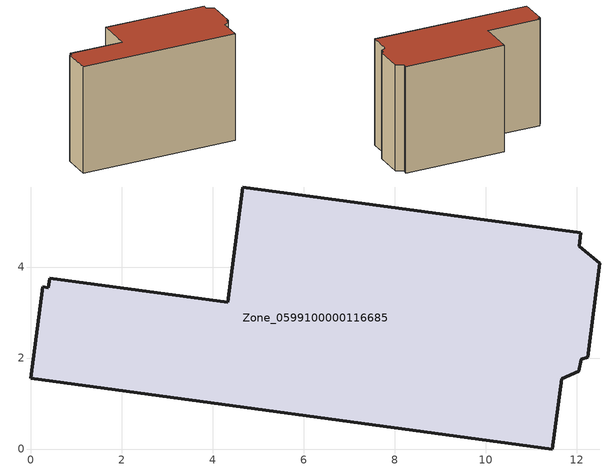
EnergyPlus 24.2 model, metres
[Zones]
Zone_0599100000116685
 floor ground (C_G): 12.51,4.08 12.24,2.02 12.1,1.98 12.05,1.71 11.67,1.55 11.47,0 0,1.56 0.26,3.57 0.38,3.55 0.42,3.75 4.33,3.23 4.66,5.76 12.09,4.75 12.06,4.46 z2.62
 wall outside (C_F): 0.26,3.57 0,1.56 11.47,0 11.67,1.55 12.05,1.71 12.1,1.98 12.24,2.02 12.51,4.08 12.06,4.46 12.09,4.75 4.66,5.76 4.33,3.23 0.42,3.75 0.38,3.55 0.26,3.57 z2.62:10.73
 roof outside (C_R): 12.24,2.02 12.51,4.08 12.06,4.46 12.09,4.75 4.66,5.76 4.33,3.23 0.42,3.75 0.38,3.55 0.26,3.57 0,1.56 11.47,0 11.67,1.55 12.05,1.71 12.1,1.98 z10.73
[BUILDING]
Pand.0599100000116685: North Axis=0; Terrain=City; Loads Convergence Tolerance Value=0.04; Temperature Convergence Tolerance Value=0.4; Solar Distribution=FullExterior; Maximum Number of Warmup Days=25; Minimum Number of Warmup Days=1
[Site:Location]
Rotterdam.The.Hague.AP_ZH_NLD Design_Conditions: Latitude=51.96; Longitude=4.45; Time Zone=1; Elevation=-4.5
[SITE:GROUNDTEMPERATURE:BUILDINGSURFACE]
18, 18, 18, 18, 18, 18, 18, 18, 18, 18, 18, 18
[MATERIAL] Thermal Absorptance=0.9; Solar Absorptance=0.7; Visible Absorptance=0.7
Name | Roughness | Thickness | Conductivity | Density | Specific Heat
G.TI.1946 | MediumSmooth | 0.15 | 1 | 540 | 1210
F.TI.1946 | Rough | 0.3 | 0.857143 | 1920 | 840
R.TI.1946 | MediumRough | 0.2 | 0.1 | 1500 | 1000
[CONSTRUCTION]
C_G: G.TI.1946
C_F: F.TI.1946
C_R: R.TI.1946
[ZONE]
Zone_0599100000116685: Type=1; Multiplier=1; Ceiling Height=Autocalculate; Volume=Autocalculate; Floor Area=autocalculate; Part of Total Floor Area=Yes
[ZONEINFILTRATION:DESIGNFLOWRATE]
Infil_Zone_0599100000116685: Zone or ZoneList or Space or SpaceList=Zone_0599100000116685; Schedule=AlwaysOn; Design Flow Rate Calculation Method=Flow/Area; Flow Rate per Floor Area=0.003; Constant Term Coefficient=1; Temperature Term Coefficient=0; Velocity Term Coefficient=0; Velocity Squared Term Coefficient=0
[HVACTEMPLATE:ZONE:IDEALLOADSAIRSYSTEM]
Zone_0599100000116685: Maximum Heating Supply Air Temperature=50; Minimum Cooling Supply Air Temperature=13; Maximum Heating Supply Air Humidity Ratio=0.0156; Minimum Cooling Supply Air Humidity Ratio=0.0077; Heating Limit=NoLimit; Cooling Limit=NoLimit; Dehumidification Control Type=ConstantSensibleHeatRatio; Cooling Sensible Heat Ratio=0.7; Dehumidification Setpoint=60; Humidification Control Type=None; Humidification Setpoint=30; Outdoor Air Method=None; Outdoor Air Flow Rate per Person=0.00944; Outdoor Air Flow Rate per Zone Floor Area=0; Outdoor Air Flow Rate per Zone=0; Demand Controlled Ventilation Type=None; Outdoor Air Economizer Type=NoEconomizer; Heat Recovery Type=None; Sensible Heat Recovery Effectiveness=0.7; Latent Heat Recovery Effectiveness=0.65
[ZONECONTROL:THERMOSTAT]
ThermostatControl_Zone_0599100000116685: Zone or ZoneList=Zone_0599100000116685; Control Type Schedule=DualSetpointControlType; Control 1=Thermostat_Zone_0599100000116685; Temperature Difference Between Cutout And Setpoint=0
[THERMOSTATSETPOINT:DUALSETPOINT]
Thermostat_Zone_0599100000116685: Heating Setpoint Temperature Schedule=HeatingSetpoint_Zone_0599100000116685; Cooling Setpoint Temperature Schedule=CoolingSetpoint_Zone_0599100000116685
[SCHEDULE:COMPACT]
HeatingSetpoint_Zone_0599100000116685: Through: 12/31, For: AllDays, Until: 24:00, 21
CoolingSetpoint_Zone_0599100000116685: Through: 12/31, For: AllDays, Until: 24:00, 24
DualSetpointControlType: Through: 12/31, For: AllDays, Until: 24:00, 4
AlwaysOn: Through: 12/31, For: AllDays, Until: 24:00, 1
